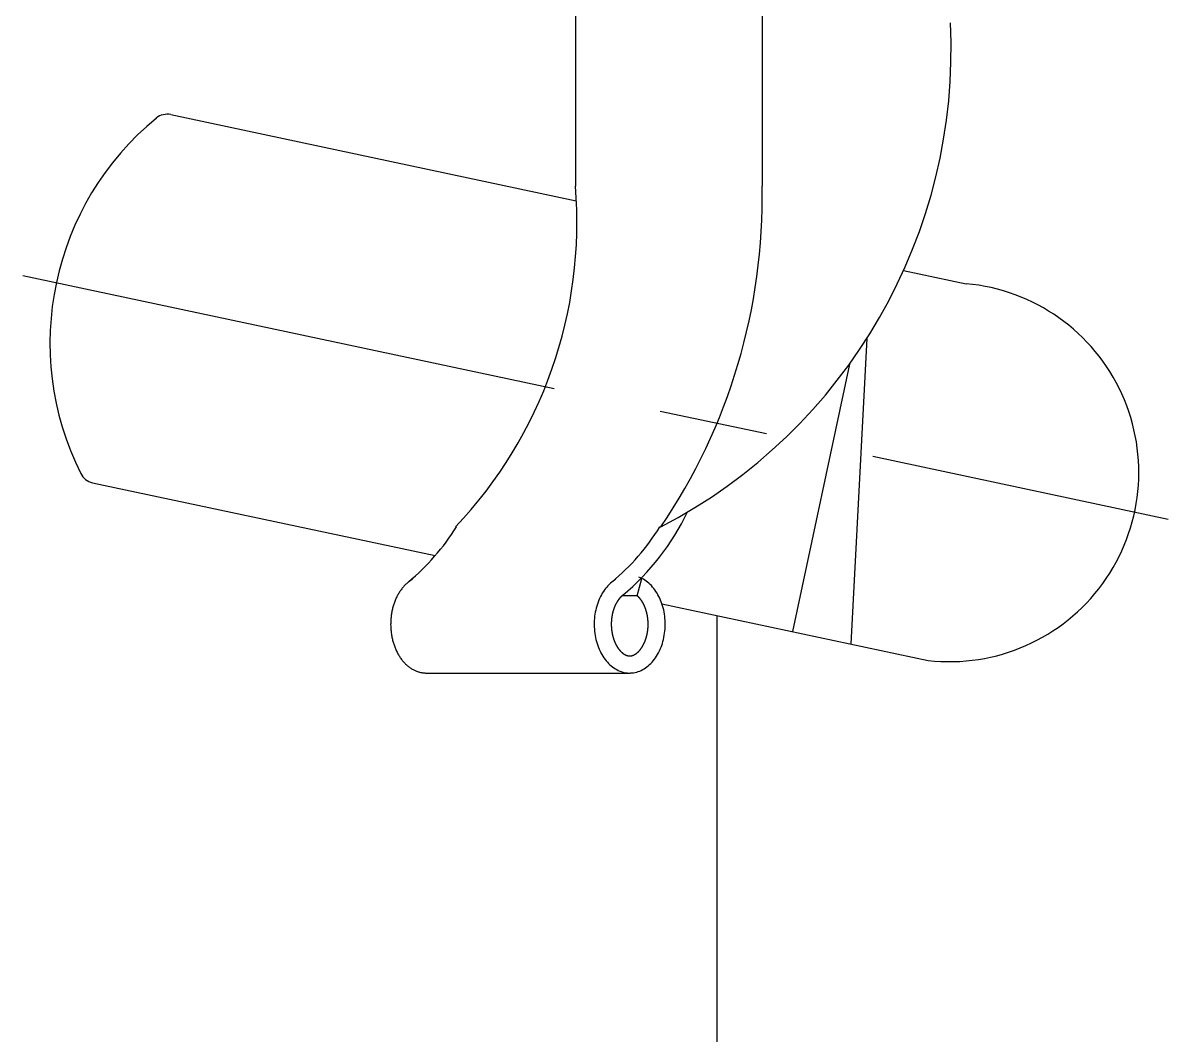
# Model space of a CAD drawing. Extents: x -182 to 608, y -638 to 174.
# Drawn here: x -176.6 to -109.6, y -338.4 to -279.2 of the extents above; entities that cross this region are included whole.
import ezdxf

# ---------------------------------------------------------------- set-up
doc = ezdxf.new("R2010")
doc.units = 0
doc.linetypes.add('CENTER', pattern=[50.8, 31.75, -6.35, 6.35, -6.35])
doc.layers.get('0').update_dxf_attribs({"linetype": 'CONTINUOUS'})
doc.layers.add('CENTER', color=1, linetype='CONTINUOUS')

msp = doc.modelspace()

# ---------------------------------------------------------------- linework, layer by layer
at = {"color": 7, "linetype": 'CONTINUOUS'}
for p, q in [((-144.28, -265.188), (-144.28, -288.731)), ((-133.362, -265.188), (-133.362, -288.731)), ((-167.939, -284.546), (-144.223, -289.587)), ((-125.083, -293.655), (-121.419, -294.434)), ((-127.234, -297.634), (-128.17, -315.491)), ((-128.257, -299.139), (-131.578, -314.766)), ((-172.513, -306.065), (-152.473, -310.325)), ((-151.286, -308.644), (-151.236, -308.644)), ((-139.336, -308.644), (-139.286, -308.644)), ((-140.657, -312.677), (-140.385, -311.663)), ((-140.385, -311.663), (-140.446, -311.663)), ((-140.657, -312.677), (-141.548, -312.677)), ((-139.216, -313.143), (-123.645, -316.453)), ((-136, -313.826), (-136, -434.51)), ((-152.983, -317.188), (-141.083, -317.188))]:
    msp.add_line(p, q, dxfattribs=at)
for points in [[(-153.804, -311.709, 0), (-153.845, -311.734, 0), (-153.886, -311.759, 0), (-153.926, -311.786, 0), (-153.966, -311.814, 0), (-154.005, -311.843, 0), (-154.044, -311.873, 0), (-154.083, -311.904, 0), (-154.121, -311.937, 0), (-154.158, -311.97, 0), (-154.195, -312.005, 0), (-154.231, -312.04, 0), (-154.267, -312.077, 0), (-154.302, -312.115, 0), (-154.336, -312.154, 0), (-154.37, -312.194, 0), (-154.404, -312.235, 0), (-154.436, -312.276, 0), (-154.468, -312.319, 0), (-154.5, -312.363, 0), (-154.53, -312.407, 0), (-154.56, -312.453, 0), (-154.589, -312.499, 0), (-154.618, -312.547, 0), (-154.645, -312.595, 0), (-154.672, -312.643, 0), (-154.699, -312.693, 0), (-154.724, -312.744, 0), (-154.749, -312.795, 0), (-154.772, -312.847, 0), (-154.795, -312.899, 0), (-154.817, -312.952, 0), (-154.839, -313.006, 0), (-154.859, -313.061, 0), (-154.879, -313.116, 0), (-154.897, -313.171, 0), (-154.915, -313.227, 0), (-154.932, -313.284, 0), (-154.948, -313.341, 0), (-154.964, -313.399, 0), (-154.978, -313.457, 0), (-154.991, -313.515, 0), (-155.004, -313.574, 0), (-155.015, -313.633, 0), (-155.026, -313.693, 0), (-155.035, -313.753, 0), (-155.044, -313.813, 0), (-155.052, -313.873, 0), (-155.059, -313.934, 0), (-155.064, -313.995, 0), (-155.069, -314.055, 0), (-155.073, -314.116, 0), (-155.076, -314.178, 0), (-155.078, -314.239, 0), (-155.079, -314.3, 0), (-155.08, -314.361, 0), (-155.079, -314.423, 0), (-155.077, -314.484, 0), (-155.074, -314.545, 0), (-155.07, -314.606, 0), (-155.066, -314.667, 0), (-155.06, -314.728, 0), (-155.053, -314.788, 0), (-155.046, -314.849, 0), (-155.037, -314.909, 0), (-155.028, -314.969, 0), (-155.018, -315.028, 0), (-155.006, -315.088, 0), (-154.994, -315.147, 0), (-154.981, -315.205, 0), (-154.967, -315.263, 0), (-154.952, -315.321, 0), (-154.936, -315.378, 0), (-154.92, -315.435, 0), (-154.902, -315.491, 0), (-154.883, -315.547, 0), (-154.864, -315.602, 0), (-154.844, -315.657, 0), (-154.823, -315.711, 0), (-154.801, -315.764, 0), (-154.778, -315.817, 0), (-154.754, -315.869, 0), (-154.73, -315.92, 0), (-154.705, -315.971, 0), (-154.679, -316.021, 0), (-154.652, -316.07, 0), (-154.625, -316.118, 0), (-154.596, -316.166, 0), (-154.567, -316.212, 0), (-154.538, -316.258, 0), (-154.507, -316.303, 0), (-154.476, -316.347, 0), (-154.444, -316.39, 0), (-154.412, -316.432, 0), (-154.379, -316.473, 0), (-154.345, -316.513, 0), (-154.31, -316.552, 0), (-154.275, -316.59, 0), (-154.24, -316.627, 0), (-154.204, -316.663, 0), (-154.167, -316.698, 0), (-154.13, -316.732, 0), (-154.092, -316.764, 0), (-154.054, -316.796, 0), (-154.015, -316.826, 0), (-153.976, -316.856, 0), (-153.936, -316.884, 0), (-153.896, -316.911, 0), (-153.855, -316.937, 0), (-153.815, -316.961, 0), (-153.773, -316.985, 0), (-153.732, -317.007, 0), (-153.69, -317.028, 0), (-153.647, -317.047, 0), (-153.605, -317.066, 0), (-153.562, -317.083, 0), (-153.519, -317.099, 0), (-153.475, -317.113, 0), (-153.432, -317.127, 0), (-153.388, -317.139, 0), (-153.344, -317.149, 0), (-153.3, -317.159, 0), (-153.256, -317.167, 0), (-153.211, -317.174, 0), (-153.167, -317.179, 0), (-153.122, -317.183, 0), (-153.078, -317.186, 0), (-153.033, -317.188, 0), (-152.988, -317.188, 0)], [(-141.904, -311.709, 0), (-141.988, -311.76, 0), (-142.07, -311.816, 0), (-142.149, -311.877, 0), (-142.227, -311.942, 0), (-142.303, -312.012, 0), (-142.376, -312.087, 0), (-142.447, -312.166, 0), (-142.515, -312.249, 0), (-142.581, -312.336, 0), (-142.644, -312.427, 0), (-142.703, -312.522, 0), (-142.76, -312.62, 0), (-142.813, -312.722, 0), (-142.863, -312.827, 0), (-142.91, -312.934, 0), (-142.953, -313.045, 0), (-142.993, -313.157, 0), (-143.029, -313.272, 0), (-143.061, -313.39, 0), (-143.09, -313.509, 0), (-143.114, -313.629, 0), (-143.135, -313.751, 0), (-143.152, -313.874, 0), (-143.165, -313.998, 0), (-143.174, -314.123, 0), (-143.179, -314.248, 0), (-143.179, -314.373, 0), (-143.176, -314.498, 0), (-143.169, -314.623, 0), (-143.158, -314.747, 0), (-143.143, -314.871, 0), (-143.124, -314.993, 0), (-143.101, -315.115, 0), (-143.074, -315.234, 0), (-143.044, -315.352, 0), (-143.009, -315.468, 0), (-142.971, -315.582, 0), (-142.93, -315.694, 0), (-142.884, -315.802, 0), (-142.836, -315.908, 0), (-142.784, -316.011, 0), (-142.729, -316.111, 0), (-142.67, -316.207, 0), (-142.609, -316.3, 0), (-142.545, -316.389, 0), (-142.478, -316.474, 0), (-142.408, -316.555, 0), (-142.336, -316.631, 0), (-142.261, -316.704, 0), (-142.184, -316.771, 0), (-142.105, -316.834, 0), (-142.024, -316.892, 0), (-141.942, -316.945, 0), (-141.857, -316.993, 0), (-141.772, -317.036, 0), (-141.684, -317.074, 0), (-141.596, -317.106, 0), (-141.507, -317.133, 0), (-141.417, -317.155, 0), (-141.327, -317.171, 0), (-141.236, -317.182, 0), (-141.145, -317.188, 0), (-141.053, -317.187, 0), (-140.962, -317.182, 0), (-140.871, -317.171, 0), (-140.781, -317.154, 0), (-140.691, -317.132, 0), (-140.602, -317.104, 0), (-140.514, -317.071, 0), (-140.427, -317.033, 0), (-140.341, -316.99, 0), (-140.257, -316.942, 0), (-140.174, -316.888, 0), (-140.094, -316.83, 0), (-140.015, -316.767, 0), (-139.938, -316.699, 0), (-139.864, -316.626, 0), (-139.791, -316.55, 0), (-139.722, -316.468, 0), (-139.655, -316.383, 0), (-139.591, -316.294, 0), (-139.53, -316.201, 0), (-139.472, -316.105, 0), (-139.417, -316.005, 0), (-139.365, -315.901, 0), (-139.316, -315.795, 0), (-139.272, -315.686, 0), (-139.23, -315.575, 0), (-139.192, -315.461, 0), (-139.158, -315.344, 0), (-139.128, -315.226, 0), (-139.101, -315.107, 0), (-139.079, -314.985, 0), (-139.06, -314.863, 0), (-139.045, -314.739, 0), (-139.034, -314.615, 0), (-139.027, -314.49, 0), (-139.025, -314.365, 0), (-139.026, -314.239, 0), (-139.031, -314.114, 0), (-139.04, -313.99, 0), (-139.053, -313.866, 0), (-139.07, -313.743, 0), (-139.091, -313.621, 0), (-139.116, -313.501, 0), (-139.145, -313.382, 0), (-139.177, -313.265, 0), (-139.214, -313.15, 0), (-139.254, -313.037, 0), (-139.297, -312.927, 0), (-139.344, -312.82, 0), (-139.394, -312.715, 0), (-139.448, -312.614, 0), (-139.505, -312.516, 0), (-139.565, -312.421, 0), (-139.627, -312.33, 0), (-139.693, -312.244, 0), (-139.762, -312.161, 0), (-139.833, -312.082, 0), (-139.906, -312.008, 0), (-139.982, -311.938, 0), (-140.06, -311.873, 0), (-140.14, -311.812, 0), (-140.222, -311.757, 0), (-140.305, -311.706, 0), (-140.39, -311.661, 0), (-140.477, -311.62, 0), (-140.564, -311.585, 0)]]:
    msp.add_polyline3d(points, dxfattribs=at)
at = {"color": 7}
msp.add_polyline3d([(-141.506, -312.643, 0), (-141.511, -312.647, 0), (-141.515, -312.65, 0), (-141.52, -312.654, 0), (-141.525, -312.657, 0), (-141.529, -312.661, 0), (-141.534, -312.665, 0), (-141.538, -312.669, 0), (-141.543, -312.672, 0), (-141.547, -312.676, 0), (-141.552, -312.68, 0), (-141.556, -312.684, 0), (-141.561, -312.688, 0), (-141.566, -312.692, 0), (-141.57, -312.696, 0), (-141.575, -312.7, 0), (-141.579, -312.704, 0), (-141.584, -312.709, 0), (-141.589, -312.713, 0), (-141.593, -312.717, 0), (-141.598, -312.722, 0), (-141.602, -312.726, 0), (-141.607, -312.731, 0), (-141.612, -312.735, 0), (-141.616, -312.74, 0), (-141.621, -312.744, 0), (-141.626, -312.749, 0), (-141.63, -312.754, 0), (-141.635, -312.759, 0), (-141.64, -312.763, 0), (-141.644, -312.768, 0), (-141.649, -312.773, 0), (-141.653, -312.778, 0), (-141.658, -312.783, 0), (-141.663, -312.788, 0), (-141.667, -312.793, 0), (-141.672, -312.799, 0), (-141.677, -312.804, 0), (-141.681, -312.809, 0), (-141.686, -312.814, 0), (-141.69, -312.82, 0), (-141.695, -312.825, 0), (-141.7, -312.831, 0), (-141.704, -312.836, 0), (-141.709, -312.842, 0), (-141.713, -312.847, 0), (-141.718, -312.853, 0), (-141.722, -312.859, 0), (-141.727, -312.865, 0), (-141.732, -312.87, 0), (-141.736, -312.876, 0), (-141.741, -312.882, 0), (-141.745, -312.888, 0), (-141.75, -312.894, 0), (-141.754, -312.9, 0), (-141.759, -312.906, 0), (-141.763, -312.913, 0), (-141.768, -312.919, 0), (-141.772, -312.925, 0), (-141.777, -312.931, 0), (-141.781, -312.938, 0), (-141.786, -312.944, 0), (-141.79, -312.95, 0), (-141.794, -312.957, 0), (-141.799, -312.963, 0), (-141.803, -312.97, 0), (-141.808, -312.977, 0), (-141.812, -312.983, 0), (-141.816, -312.99, 0), (-141.821, -312.997, 0), (-141.825, -313.003, 0), (-141.829, -313.01, 0), (-141.834, -313.017, 0), (-141.838, -313.024, 0), (-141.842, -313.031, 0), (-141.847, -313.038, 0), (-141.851, -313.045, 0), (-141.855, -313.052, 0), (-141.859, -313.059, 0), (-141.863, -313.067, 0), (-141.868, -313.074, 0), (-141.872, -313.081, 0), (-141.876, -313.089, 0), (-141.88, -313.096, 0), (-141.884, -313.103, 0), (-141.888, -313.111, 0), (-141.892, -313.118, 0), (-141.896, -313.126, 0), (-141.9, -313.133, 0), (-141.904, -313.141, 0), (-141.908, -313.149, 0), (-141.912, -313.156, 0), (-141.916, -313.164, 0), (-141.92, -313.172, 0), (-141.924, -313.18, 0), (-141.928, -313.188, 0), (-141.932, -313.196, 0), (-141.936, -313.204, 0), (-141.94, -313.212, 0), (-141.943, -313.22, 0), (-141.947, -313.228, 0), (-141.951, -313.236, 0), (-141.955, -313.244, 0), (-141.958, -313.252, 0), (-141.962, -313.261, 0), (-141.966, -313.269, 0), (-141.969, -313.277, 0), (-141.973, -313.286, 0), (-141.977, -313.294, 0), (-141.98, -313.302, 0), (-141.984, -313.311, 0), (-141.987, -313.319, 0), (-141.991, -313.328, 0), (-141.994, -313.337, 0), (-141.998, -313.345, 0), (-142.001, -313.354, 0), (-142.004, -313.363, 0), (-142.008, -313.371, 0), (-142.011, -313.38, 0), (-142.014, -313.389, 0), (-142.018, -313.398, 0), (-142.021, -313.407, 0), (-142.024, -313.415, 0), (-142.027, -313.424, 0), (-142.03, -313.433, 0), (-142.034, -313.442, 0), (-142.037, -313.451, 0), (-142.04, -313.46, 0), (-142.043, -313.47, 0), (-142.046, -313.479, 0), (-142.049, -313.488, 0), (-142.052, -313.497, 0), (-142.055, -313.506, 0), (-142.058, -313.515, 0), (-142.06, -313.525, 0), (-142.063, -313.534, 0), (-142.066, -313.543, 0), (-142.069, -313.553, 0), (-142.072, -313.562, 0), (-142.074, -313.571, 0), (-142.077, -313.581, 0), (-142.08, -313.59, 0), (-142.082, -313.6, 0), (-142.085, -313.609, 0), (-142.087, -313.619, 0), (-142.09, -313.629, 0), (-142.092, -313.638, 0), (-142.095, -313.648, 0), (-142.097, -313.657, 0), (-142.1, -313.667, 0), (-142.102, -313.677, 0), (-142.104, -313.686, 0), (-142.107, -313.696, 0), (-142.109, -313.706, 0), (-142.111, -313.716, 0), (-142.113, -313.726, 0), (-142.116, -313.735, 0), (-142.118, -313.745, 0), (-142.12, -313.755, 0), (-142.122, -313.765, 0), (-142.124, -313.775, 0), (-142.126, -313.785, 0), (-142.128, -313.795, 0), (-142.13, -313.805, 0), (-142.132, -313.815, 0), (-142.134, -313.825, 0), (-142.135, -313.835, 0), (-142.137, -313.845, 0), (-142.139, -313.855, 0), (-142.141, -313.865, 0), (-142.142, -313.875, 0), (-142.144, -313.885, 0), (-142.146, -313.896, 0), (-142.147, -313.906, 0), (-142.149, -313.916, 0), (-142.15, -313.926, 0), (-142.152, -313.936, 0), (-142.153, -313.947, 0), (-142.154, -313.957, 0), (-142.156, -313.967, 0), (-142.157, -313.977, 0), (-142.158, -313.988, 0), (-142.16, -313.998, 0), (-142.161, -314.008, 0), (-142.162, -314.018, 0), (-142.163, -314.029, 0), (-142.164, -314.039, 0), (-142.165, -314.049, 0), (-142.166, -314.06, 0), (-142.167, -314.07, 0), (-142.168, -314.081, 0), (-142.169, -314.091, 0), (-142.17, -314.101, 0), (-142.171, -314.112, 0), (-142.172, -314.122, 0), (-142.172, -314.133, 0), (-142.173, -314.143, 0), (-142.174, -314.153, 0), (-142.174, -314.164, 0), (-142.175, -314.174, 0), (-142.175, -314.185, 0), (-142.176, -314.195, 0), (-142.177, -314.206, 0), (-142.177, -314.216, 0), (-142.177, -314.227, 0), (-142.178, -314.237, 0), (-142.178, -314.248, 0), (-142.178, -314.258, 0), (-142.179, -314.269, 0), (-142.179, -314.279, 0), (-142.179, -314.29, 0), (-142.179, -314.3, 0), (-142.179, -314.311, 0), (-142.179, -314.321, 0), (-142.18, -314.332, 0), (-142.18, -314.342, 0), (-142.18, -314.353, 0), (-142.179, -314.363, 0), (-142.179, -314.374, 0), (-142.179, -314.384, 0), (-142.179, -314.395, 0), (-142.179, -314.405, 0), (-142.179, -314.416, 0), (-142.178, -314.426, 0), (-142.178, -314.437, 0), (-142.178, -314.447, 0), (-142.177, -314.457, 0), (-142.177, -314.468, 0), (-142.176, -314.478, 0), (-142.176, -314.489, 0), (-142.175, -314.499, 0), (-142.175, -314.51, 0), (-142.174, -314.52, 0), (-142.173, -314.531, 0), (-142.173, -314.541, 0), (-142.172, -314.552, 0), (-142.171, -314.562, 0), (-142.17, -314.572, 0), (-142.169, -314.583, 0), (-142.168, -314.593, 0), (-142.168, -314.604, 0), (-142.167, -314.614, 0), (-142.166, -314.624, 0), (-142.164, -314.635, 0), (-142.163, -314.645, 0), (-142.162, -314.655, 0), (-142.161, -314.666, 0), (-142.16, -314.676, 0), (-142.159, -314.686, 0), (-142.157, -314.696, 0), (-142.156, -314.707, 0), (-142.155, -314.717, 0), (-142.153, -314.727, 0), (-142.152, -314.737, 0), (-142.15, -314.748, 0), (-142.149, -314.758, 0), (-142.147, -314.768, 0), (-142.146, -314.778, 0), (-142.144, -314.788, 0), (-142.143, -314.798, 0), (-142.141, -314.809, 0), (-142.139, -314.819, 0), (-142.137, -314.829, 0), (-142.136, -314.839, 0), (-142.134, -314.849, 0), (-142.132, -314.859, 0), (-142.13, -314.869, 0), (-142.128, -314.879, 0), (-142.126, -314.889, 0), (-142.124, -314.899, 0), (-142.122, -314.909, 0), (-142.12, -314.919, 0), (-142.118, -314.928, 0), (-142.116, -314.938, 0), (-142.114, -314.948, 0), (-142.112, -314.958, 0), (-142.109, -314.968, 0), (-142.107, -314.977, 0), (-142.105, -314.987, 0), (-142.102, -314.997, 0), (-142.1, -315.007, 0), (-142.098, -315.016, 0), (-142.095, -315.026, 0), (-142.093, -315.036, 0), (-142.09, -315.045, 0), (-142.088, -315.055, 0), (-142.085, -315.064, 0), (-142.083, -315.074, 0), (-142.08, -315.083, 0), (-142.077, -315.093, 0), (-142.075, -315.102, 0), (-142.072, -315.112, 0), (-142.069, -315.121, 0), (-142.067, -315.131, 0), (-142.064, -315.14, 0), (-142.061, -315.149, 0), (-142.058, -315.158, 0), (-142.055, -315.168, 0), (-142.052, -315.177, 0), (-142.049, -315.186, 0), (-142.046, -315.195, 0), (-142.043, -315.204, 0), (-142.04, -315.214, 0), (-142.037, -315.223, 0), (-142.034, -315.232, 0), (-142.031, -315.241, 0), (-142.028, -315.25, 0), (-142.025, -315.259, 0), (-142.022, -315.268, 0), (-142.018, -315.276, 0), (-142.015, -315.285, 0), (-142.012, -315.294, 0), (-142.008, -315.303, 0), (-142.005, -315.312, 0), (-142.002, -315.32, 0), (-141.998, -315.329, 0), (-141.995, -315.338, 0), (-141.992, -315.346, 0), (-141.988, -315.355, 0), (-141.985, -315.363, 0), (-141.981, -315.372, 0), (-141.977, -315.38, 0), (-141.974, -315.389, 0), (-141.97, -315.397, 0), (-141.967, -315.405, 0), (-141.963, -315.414, 0), (-141.959, -315.422, 0), (-141.956, -315.43, 0), (-141.952, -315.438, 0), (-141.948, -315.446, 0), (-141.944, -315.455, 0), (-141.941, -315.463, 0), (-141.937, -315.471, 0), (-141.933, -315.479, 0), (-141.929, -315.487, 0), (-141.925, -315.494, 0), (-141.921, -315.502, 0), (-141.917, -315.51, 0), (-141.913, -315.518, 0), (-141.909, -315.526, 0), (-141.905, -315.533, 0), (-141.901, -315.541, 0), (-141.897, -315.548, 0), (-141.893, -315.556, 0), (-141.889, -315.564, 0), (-141.885, -315.571, 0), (-141.881, -315.578, 0), (-141.877, -315.586, 0), (-141.873, -315.593, 0), (-141.869, -315.6, 0), (-141.864, -315.608, 0), (-141.86, -315.615, 0), (-141.856, -315.622, 0), (-141.852, -315.629, 0), (-141.848, -315.636, 0), (-141.843, -315.643, 0), (-141.839, -315.65, 0), (-141.835, -315.657, 0), (-141.83, -315.664, 0), (-141.826, -315.671, 0), (-141.822, -315.678, 0), (-141.817, -315.684, 0), (-141.813, -315.691, 0), (-141.809, -315.698, 0), (-141.804, -315.704, 0), (-141.8, -315.711, 0), (-141.796, -315.717, 0), (-141.791, -315.724, 0), (-141.787, -315.73, 0), (-141.782, -315.737, 0), (-141.778, -315.743, 0), (-141.773, -315.749, 0), (-141.769, -315.756, 0), (-141.764, -315.762, 0), (-141.76, -315.768, 0), (-141.755, -315.774, 0), (-141.751, -315.78, 0), (-141.746, -315.786, 0), (-141.742, -315.792, 0), (-141.737, -315.798, 0), (-141.733, -315.804, 0), (-141.728, -315.81, 0), (-141.724, -315.816, 0), (-141.719, -315.821, 0), (-141.714, -315.827, 0), (-141.71, -315.833, 0), (-141.705, -315.838, 0), (-141.701, -315.844, 0), (-141.696, -315.849, 0), (-141.691, -315.855, 0), (-141.687, -315.86, 0), (-141.682, -315.865, 0), (-141.678, -315.871, 0), (-141.673, -315.876, 0), (-141.668, -315.881, 0), (-141.664, -315.886, 0), (-141.659, -315.891, 0), (-141.655, -315.896, 0), (-141.65, -315.902, 0), (-141.645, -315.906, 0), (-141.641, -315.911, 0), (-141.636, -315.916, 0), (-141.631, -315.921, 0), (-141.627, -315.926, 0), (-141.622, -315.931, 0), (-141.617, -315.935, 0), (-141.613, -315.94, 0), (-141.608, -315.944, 0), (-141.604, -315.949, 0), (-141.599, -315.953, 0), (-141.594, -315.958, 0), (-141.59, -315.962, 0), (-141.585, -315.967, 0), (-141.58, -315.971, 0), (-141.576, -315.975, 0), (-141.571, -315.979, 0), (-141.567, -315.983, 0), (-141.562, -315.987, 0), (-141.557, -315.991, 0), (-141.553, -315.995, 0), (-141.548, -315.999, 0), (-141.544, -316.003, 0), (-141.539, -316.007, 0), (-141.535, -316.011, 0), (-141.53, -316.014, 0), (-141.525, -316.018, 0), (-141.521, -316.022, 0), (-141.516, -316.025, 0), (-141.512, -316.029, 0), (-141.507, -316.032, 0), (-141.503, -316.036, 0), (-141.498, -316.039, 0), (-141.494, -316.043, 0), (-141.489, -316.046, 0), (-141.485, -316.049, 0), (-141.48, -316.052, 0), (-141.476, -316.055, 0), (-141.472, -316.059, 0), (-141.467, -316.062, 0), (-141.463, -316.065, 0), (-141.458, -316.068, 0), (-141.454, -316.071, 0), (-141.45, -316.073, 0), (-141.445, -316.076, 0), (-141.441, -316.079, 0), (-141.436, -316.082, 0), (-141.432, -316.085, 0), (-141.428, -316.087, 0), (-141.423, -316.09, 0), (-141.419, -316.093, 0), (-141.415, -316.095, 0), (-141.411, -316.098, 0), (-141.406, -316.1, 0), (-141.402, -316.103, 0), (-141.398, -316.105, 0), (-141.394, -316.107, 0), (-141.389, -316.11, 0), (-141.385, -316.112, 0), (-141.381, -316.114, 0), (-141.377, -316.116, 0), (-141.372, -316.118, 0), (-141.368, -316.121, 0), (-141.364, -316.123, 0), (-141.36, -316.125, 0), (-141.356, -316.127, 0), (-141.352, -316.129, 0), (-141.348, -316.131, 0), (-141.343, -316.132, 0), (-141.339, -316.134, 0), (-141.335, -316.136, 0), (-141.331, -316.138, 0), (-141.327, -316.14, 0), (-141.323, -316.141, 0), (-141.319, -316.143, 0), (-141.315, -316.145, 0), (-141.311, -316.146, 0), (-141.307, -316.148, 0), (-141.303, -316.149, 0), (-141.299, -316.151, 0), (-141.295, -316.152, 0), (-141.291, -316.154, 0), (-141.287, -316.155, 0), (-141.284, -316.157, 0), (-141.28, -316.158, 0), (-141.276, -316.159, 0), (-141.272, -316.16, 0), (-141.268, -316.162, 0), (-141.264, -316.163, 0), (-141.26, -316.164, 0), (-141.257, -316.165, 0), (-141.253, -316.166, 0), (-141.249, -316.167, 0), (-141.245, -316.168, 0), (-141.242, -316.169, 0), (-141.238, -316.17, 0), (-141.234, -316.171, 0), (-141.23, -316.172, 0), (-141.227, -316.173, 0), (-141.223, -316.174, 0), (-141.219, -316.175, 0), (-141.216, -316.176, 0), (-141.212, -316.177, 0), (-141.208, -316.177, 0), (-141.205, -316.178, 0), (-141.201, -316.179, 0), (-141.197, -316.179, 0), (-141.194, -316.18, 0), (-141.19, -316.181, 0), (-141.187, -316.181, 0), (-141.183, -316.182, 0), (-141.179, -316.182, 0), (-141.176, -316.183, 0), (-141.172, -316.184, 0), (-141.169, -316.184, 0), (-141.165, -316.184, 0), (-141.162, -316.185, 0), (-141.158, -316.185, 0), (-141.155, -316.186, 0), (-141.151, -316.186, 0), (-141.148, -316.186, 0), (-141.144, -316.187, 0), (-141.14, -316.187, 0), (-141.137, -316.187, 0), (-141.133, -316.187, 0), (-141.13, -316.188, 0), (-141.126, -316.188, 0), (-141.123, -316.188, 0), (-141.119, -316.188, 0), (-141.116, -316.188, 0), (-141.112, -316.188, 0), (-141.109, -316.188, 0), (-141.105, -316.188, 0), (-141.102, -316.188, 0), (-141.098, -316.188, 0), (-141.095, -316.188, 0), (-141.091, -316.188, 0), (-141.088, -316.188, 0), (-141.084, -316.188, 0), (-141.081, -316.188, 0), (-141.077, -316.188, 0), (-141.074, -316.188, 0), (-141.07, -316.187, 0), (-141.067, -316.187, 0), (-141.063, -316.187, 0), (-141.06, -316.187, 0), (-141.056, -316.186, 0), (-141.053, -316.186, 0), (-141.049, -316.186, 0), (-141.046, -316.185, 0), (-141.042, -316.185, 0), (-141.039, -316.185, 0), (-141.035, -316.184, 0), (-141.031, -316.184, 0), (-141.028, -316.183, 0), (-141.024, -316.183, 0), (-141.021, -316.182, 0), (-141.017, -316.181, 0), (-141.014, -316.181, 0), (-141.01, -316.18, 0), (-141.006, -316.18, 0), (-141.003, -316.179, 0), (-140.999, -316.178, 0), (-140.995, -316.177, 0), (-140.992, -316.177, 0), (-140.988, -316.176, 0), (-140.984, -316.175, 0), (-140.981, -316.174, 0), (-140.977, -316.173, 0), (-140.973, -316.172, 0), (-140.97, -316.172, 0), (-140.966, -316.171, 0), (-140.962, -316.17, 0), (-140.958, -316.169, 0), (-140.955, -316.167, 0), (-140.951, -316.166, 0), (-140.947, -316.165, 0), (-140.943, -316.164, 0), (-140.94, -316.163, 0), (-140.936, -316.162, 0), (-140.932, -316.161, 0), (-140.928, -316.159, 0), (-140.924, -316.158, 0), (-140.92, -316.157, 0), (-140.917, -316.155, 0), (-140.913, -316.154, 0), (-140.909, -316.152, 0), (-140.905, -316.151, 0), (-140.901, -316.149, 0), (-140.897, -316.148, 0), (-140.893, -316.146, 0), (-140.889, -316.145, 0), (-140.885, -316.143, 0), (-140.881, -316.141, 0), (-140.877, -316.14, 0), (-140.873, -316.138, 0), (-140.869, -316.136, 0), (-140.865, -316.134, 0), (-140.861, -316.133, 0), (-140.857, -316.131, 0), (-140.853, -316.129, 0), (-140.848, -316.127, 0), (-140.844, -316.125, 0), (-140.84, -316.123, 0), (-140.836, -316.121, 0), (-140.832, -316.118, 0), (-140.828, -316.116, 0), (-140.823, -316.114, 0), (-140.819, -316.112, 0), (-140.815, -316.11, 0), (-140.811, -316.107, 0), (-140.806, -316.105, 0), (-140.802, -316.103, 0), (-140.798, -316.1, 0), (-140.794, -316.098, 0), (-140.789, -316.095, 0), (-140.785, -316.093, 0), (-140.781, -316.09, 0), (-140.776, -316.087, 0), (-140.772, -316.085, 0), (-140.768, -316.082, 0), (-140.763, -316.079, 0), (-140.759, -316.076, 0), (-140.754, -316.073, 0), (-140.75, -316.07, 0), (-140.746, -316.068, 0), (-140.741, -316.065, 0), (-140.737, -316.061, 0), (-140.732, -316.058, 0), (-140.728, -316.055, 0), (-140.723, -316.052, 0), (-140.719, -316.049, 0), (-140.714, -316.046, 0), (-140.71, -316.042, 0), (-140.705, -316.039, 0), (-140.701, -316.036, 0), (-140.696, -316.032, 0), (-140.692, -316.029, 0), (-140.687, -316.025, 0), (-140.683, -316.022, 0), (-140.678, -316.018, 0), (-140.674, -316.014, 0), (-140.669, -316.011, 0), (-140.665, -316.007, 0), (-140.66, -316.003, 0), (-140.656, -315.999, 0), (-140.651, -315.995, 0), (-140.646, -315.991, 0), (-140.642, -315.987, 0), (-140.637, -315.983, 0), (-140.633, -315.979, 0), (-140.628, -315.975, 0), (-140.623, -315.971, 0), (-140.619, -315.966, 0), (-140.614, -315.962, 0), (-140.61, -315.958, 0), (-140.605, -315.953, 0), (-140.6, -315.949, 0), (-140.596, -315.944, 0), (-140.591, -315.94, 0), (-140.586, -315.935, 0), (-140.582, -315.931, 0), (-140.577, -315.926, 0), (-140.572, -315.921, 0), (-140.568, -315.916, 0), (-140.563, -315.912, 0), (-140.559, -315.907, 0), (-140.554, -315.902, 0), (-140.549, -315.897, 0), (-140.545, -315.892, 0), (-140.54, -315.887, 0), (-140.535, -315.881, 0), (-140.531, -315.876, 0), (-140.526, -315.871, 0), (-140.522, -315.866, 0), (-140.517, -315.86, 0), (-140.512, -315.855, 0), (-140.508, -315.849, 0), (-140.503, -315.844, 0), (-140.499, -315.838, 0), (-140.494, -315.833, 0), (-140.489, -315.827, 0), (-140.485, -315.822, 0), (-140.48, -315.816, 0), (-140.476, -315.81, 0), (-140.471, -315.804, 0), (-140.467, -315.798, 0), (-140.462, -315.792, 0), (-140.458, -315.787, 0), (-140.453, -315.78, 0), (-140.448, -315.774, 0), (-140.444, -315.768, 0), (-140.439, -315.762, 0), (-140.435, -315.756, 0), (-140.43, -315.75, 0), (-140.426, -315.743, 0), (-140.422, -315.737, 0), (-140.417, -315.731, 0), (-140.413, -315.724, 0), (-140.408, -315.718, 0), (-140.404, -315.711, 0), (-140.399, -315.705, 0), (-140.395, -315.698, 0), (-140.391, -315.691, 0), (-140.386, -315.685, 0), (-140.382, -315.678, 0), (-140.378, -315.671, 0), (-140.373, -315.664, 0), (-140.369, -315.657, 0), (-140.365, -315.65, 0), (-140.36, -315.643, 0), (-140.356, -315.636, 0), (-140.352, -315.629, 0), (-140.348, -315.622, 0), (-140.344, -315.615, 0), (-140.339, -315.608, 0), (-140.335, -315.6, 0), (-140.331, -315.593, 0), (-140.327, -315.586, 0), (-140.323, -315.578, 0), (-140.319, -315.571, 0), (-140.315, -315.563, 0), (-140.311, -315.556, 0), (-140.306, -315.548, 0), (-140.302, -315.541, 0), (-140.298, -315.533, 0), (-140.294, -315.525, 0), (-140.291, -315.518, 0), (-140.287, -315.51, 0), (-140.283, -315.502, 0), (-140.279, -315.494, 0), (-140.275, -315.486, 0), (-140.271, -315.478, 0), (-140.267, -315.47, 0), (-140.263, -315.462, 0), (-140.26, -315.454, 0), (-140.256, -315.446, 0), (-140.252, -315.438, 0), (-140.248, -315.43, 0), (-140.245, -315.421, 0), (-140.241, -315.413, 0), (-140.237, -315.405, 0), (-140.234, -315.397, 0), (-140.23, -315.388, 0), (-140.227, -315.38, 0), (-140.223, -315.371, 0), (-140.22, -315.363, 0), (-140.216, -315.354, 0), (-140.213, -315.346, 0), (-140.209, -315.337, 0), (-140.206, -315.328, 0), (-140.202, -315.32, 0), (-140.199, -315.311, 0), (-140.196, -315.302, 0), (-140.192, -315.294, 0), (-140.189, -315.285, 0), (-140.186, -315.276, 0), (-140.183, -315.267, 0), (-140.179, -315.258, 0), (-140.176, -315.249, 0), (-140.173, -315.24, 0), (-140.17, -315.231, 0), (-140.167, -315.222, 0), (-140.164, -315.213, 0), (-140.161, -315.204, 0), (-140.158, -315.195, 0), (-140.155, -315.186, 0), (-140.152, -315.177, 0), (-140.149, -315.167, 0), (-140.146, -315.158, 0), (-140.143, -315.149, 0), (-140.14, -315.14, 0), (-140.137, -315.13, 0), (-140.135, -315.121, 0), (-140.132, -315.111, 0), (-140.129, -315.102, 0), (-140.126, -315.093, 0), (-140.124, -315.083, 0), (-140.121, -315.074, 0), (-140.119, -315.064, 0), (-140.116, -315.055, 0), (-140.114, -315.045, 0), (-140.111, -315.035, 0), (-140.109, -315.026, 0), (-140.106, -315.016, 0), (-140.104, -315.006, 0), (-140.101, -314.997, 0), (-140.099, -314.987, 0), (-140.097, -314.977, 0), (-140.094, -314.967, 0), (-140.092, -314.958, 0), (-140.09, -314.948, 0), (-140.088, -314.938, 0), (-140.086, -314.928, 0), (-140.084, -314.918, 0), (-140.082, -314.908, 0), (-140.08, -314.898, 0), (-140.078, -314.889, 0), (-140.076, -314.879, 0), (-140.074, -314.869, 0), (-140.072, -314.859, 0), (-140.07, -314.849, 0), (-140.068, -314.839, 0), (-140.066, -314.828, 0), (-140.065, -314.818, 0), (-140.063, -314.808, 0), (-140.061, -314.798, 0), (-140.06, -314.788, 0), (-140.058, -314.778, 0), (-140.056, -314.768, 0), (-140.055, -314.758, 0), (-140.053, -314.747, 0), (-140.052, -314.737, 0), (-140.051, -314.727, 0), (-140.049, -314.717, 0), (-140.048, -314.706, 0), (-140.047, -314.696, 0), (-140.045, -314.686, 0), (-140.044, -314.676, 0), (-140.043, -314.665, 0), (-140.042, -314.655, 0), (-140.041, -314.645, 0), (-140.04, -314.634, 0), (-140.039, -314.624, 0), (-140.038, -314.614, 0), (-140.037, -314.603, 0), (-140.036, -314.593, 0), (-140.035, -314.582, 0), (-140.034, -314.572, 0), (-140.033, -314.562, 0), (-140.032, -314.551, 0), (-140.032, -314.541, 0), (-140.031, -314.53, 0), (-140.03, -314.52, 0), (-140.03, -314.509, 0), (-140.029, -314.499, 0), (-140.029, -314.489, 0), (-140.028, -314.478, 0), (-140.028, -314.468, 0), (-140.027, -314.457, 0), (-140.027, -314.447, 0), (-140.026, -314.436, 0), (-140.026, -314.426, 0), (-140.026, -314.415, 0), (-140.025, -314.405, 0), (-140.025, -314.394, 0), (-140.025, -314.384, 0), (-140.025, -314.373, 0), (-140.025, -314.363, 0), (-140.025, -314.352, 0), (-140.025, -314.342, 0), (-140.025, -314.331, 0), (-140.025, -314.321, 0), (-140.025, -314.31, 0), (-140.025, -314.3, 0), (-140.025, -314.289, 0), (-140.025, -314.279, 0), (-140.026, -314.268, 0), (-140.026, -314.258, 0), (-140.026, -314.247, 0), (-140.027, -314.237, 0), (-140.027, -314.226, 0), (-140.027, -314.216, 0), (-140.028, -314.205, 0), (-140.028, -314.195, 0), (-140.029, -314.184, 0), (-140.029, -314.174, 0), (-140.03, -314.164, 0), (-140.031, -314.153, 0), (-140.031, -314.143, 0), (-140.032, -314.132, 0), (-140.033, -314.122, 0), (-140.034, -314.111, 0), (-140.034, -314.101, 0), (-140.035, -314.091, 0), (-140.036, -314.08, 0), (-140.037, -314.07, 0), (-140.038, -314.06, 0), (-140.039, -314.049, 0), (-140.04, -314.039, 0), (-140.041, -314.028, 0), (-140.042, -314.018, 0), (-140.043, -314.008, 0), (-140.045, -313.998, 0), (-140.046, -313.987, 0), (-140.047, -313.977, 0), (-140.048, -313.967, 0), (-140.05, -313.956, 0), (-140.051, -313.946, 0), (-140.053, -313.936, 0), (-140.054, -313.926, 0), (-140.055, -313.916, 0), (-140.057, -313.905, 0), (-140.059, -313.895, 0), (-140.06, -313.885, 0), (-140.062, -313.875, 0), (-140.063, -313.865, 0), (-140.065, -313.855, 0), (-140.067, -313.845, 0), (-140.069, -313.835, 0), (-140.07, -313.825, 0), (-140.072, -313.815, 0), (-140.074, -313.805, 0), (-140.076, -313.795, 0), (-140.078, -313.785, 0), (-140.08, -313.775, 0), (-140.082, -313.765, 0), (-140.084, -313.755, 0), (-140.086, -313.745, 0), (-140.088, -313.735, 0), (-140.091, -313.725, 0), (-140.093, -313.715, 0), (-140.095, -313.706, 0), (-140.097, -313.696, 0), (-140.1, -313.686, 0), (-140.102, -313.676, 0), (-140.104, -313.667, 0), (-140.107, -313.657, 0), (-140.109, -313.647, 0), (-140.112, -313.638, 0), (-140.114, -313.628, 0), (-140.117, -313.619, 0), (-140.119, -313.609, 0), (-140.122, -313.6, 0), (-140.125, -313.59, 0), (-140.127, -313.581, 0), (-140.13, -313.571, 0), (-140.133, -313.562, 0), (-140.135, -313.553, 0), (-140.138, -313.543, 0), (-140.141, -313.534, 0), (-140.144, -313.525, 0), (-140.147, -313.515, 0), (-140.15, -313.506, 0), (-140.153, -313.497, 0), (-140.156, -313.488, 0), (-140.159, -313.479, 0), (-140.162, -313.469, 0), (-140.165, -313.46, 0), (-140.168, -313.451, 0), (-140.171, -313.442, 0), (-140.174, -313.433, 0), (-140.177, -313.424, 0), (-140.18, -313.415, 0), (-140.184, -313.407, 0), (-140.187, -313.398, 0), (-140.19, -313.389, 0), (-140.193, -313.38, 0), (-140.197, -313.371, 0), (-140.2, -313.363, 0), (-140.203, -313.354, 0), (-140.207, -313.345, 0), (-140.21, -313.337, 0), (-140.214, -313.328, 0), (-140.217, -313.319, 0), (-140.221, -313.311, 0), (-140.224, -313.302, 0), (-140.228, -313.294, 0), (-140.231, -313.286, 0), (-140.235, -313.277, 0), (-140.239, -313.269, 0), (-140.242, -313.261, 0), (-140.246, -313.252, 0), (-140.25, -313.244, 0), (-140.253, -313.236, 0), (-140.257, -313.228, 0), (-140.261, -313.22, 0), (-140.265, -313.212, 0), (-140.269, -313.204, 0), (-140.272, -313.196, 0), (-140.276, -313.188, 0), (-140.28, -313.18, 0), (-140.284, -313.172, 0), (-140.288, -313.164, 0), (-140.292, -313.156, 0), (-140.296, -313.149, 0), (-140.3, -313.141, 0), (-140.304, -313.133, 0), (-140.308, -313.126, 0), (-140.312, -313.118, 0), (-140.316, -313.111, 0), (-140.32, -313.103, 0), (-140.324, -313.096, 0), (-140.328, -313.088, 0), (-140.332, -313.081, 0), (-140.337, -313.074, 0), (-140.341, -313.066, 0), (-140.345, -313.059, 0), (-140.349, -313.052, 0), (-140.353, -313.045, 0), (-140.358, -313.038, 0), (-140.362, -313.031, 0), (-140.366, -313.024, 0), (-140.37, -313.017, 0), (-140.375, -313.01, 0), (-140.379, -313.003, 0), (-140.383, -312.996, 0), (-140.388, -312.99, 0), (-140.392, -312.983, 0), (-140.396, -312.976, 0), (-140.401, -312.97, 0), (-140.405, -312.963, 0), (-140.41, -312.957, 0), (-140.414, -312.95, 0), (-140.418, -312.944, 0), (-140.423, -312.937, 0), (-140.427, -312.931, 0), (-140.432, -312.925, 0), (-140.436, -312.919, 0), (-140.441, -312.912, 0), (-140.445, -312.906, 0), (-140.45, -312.9, 0), (-140.454, -312.894, 0), (-140.459, -312.888, 0), (-140.463, -312.882, 0), (-140.468, -312.876, 0), (-140.472, -312.871, 0), (-140.477, -312.865, 0), (-140.482, -312.859, 0), (-140.486, -312.853, 0), (-140.491, -312.848, 0), (-140.495, -312.842, 0), (-140.5, -312.837, 0), (-140.504, -312.831, 0), (-140.509, -312.826, 0), (-140.514, -312.82, 0), (-140.518, -312.815, 0), (-140.523, -312.81, 0), (-140.527, -312.804, 0), (-140.532, -312.799, 0), (-140.537, -312.794, 0), (-140.541, -312.789, 0), (-140.546, -312.784, 0), (-140.551, -312.779, 0), (-140.555, -312.774, 0), (-140.56, -312.769, 0), (-140.564, -312.764, 0), (-140.569, -312.759, 0), (-140.574, -312.755, 0), (-140.578, -312.75, 0), (-140.583, -312.745, 0), (-140.588, -312.74, 0), (-140.592, -312.736, 0), (-140.597, -312.731, 0), (-140.601, -312.727, 0), (-140.606, -312.722, 0), (-140.611, -312.718, 0), (-140.615, -312.714, 0), (-140.62, -312.709, 0), (-140.625, -312.705, 0), (-140.629, -312.701, 0), (-140.634, -312.697, 0), (-140.638, -312.693, 0), (-140.643, -312.689, 0), (-140.648, -312.685, 0), (-140.652, -312.681, 0), (-140.657, -312.677, 0)], dxfattribs=at)
at = {"color": 7, "linetype": 'CONTINUOUS'}
for centre, radius, start, end in [((-153.722, -280.742), 31.415, 297.35647, 2.83505), ((-168.147, -285.524), 1, 78, 129.41991), ((-157.964, -297.912), 17.036, 129.41991, 206.58009), ((-169.976, -290.879), 25.786, 316.45508, 4.77803), ((-167.483, -289.419), 34.128, 325.71381, 1.15426), ((-122.398, -305.457), 11.066, 263.52848, 84.92706), ((-172.305, -305.087), 1, 206.58009, 258), ((-150.869, -301.449), 14.594, 309.9077, 334.31057), ((-162.769, -301.449), 13.594, 309.96887, 328.04277), ((-150.869, -301.449), 13.594, 309.96887, 328.04277)]:
    msp.add_arc(centre, radius, start, end, dxfattribs=at)
at = {"layer": 'CENTER', "color": 1, "linetype": 'CENTER'}
msp.add_line((-176.584, -293.954), (-109.62, -308.188), dxfattribs=at)

doc.saveas('drawing.dxf')
